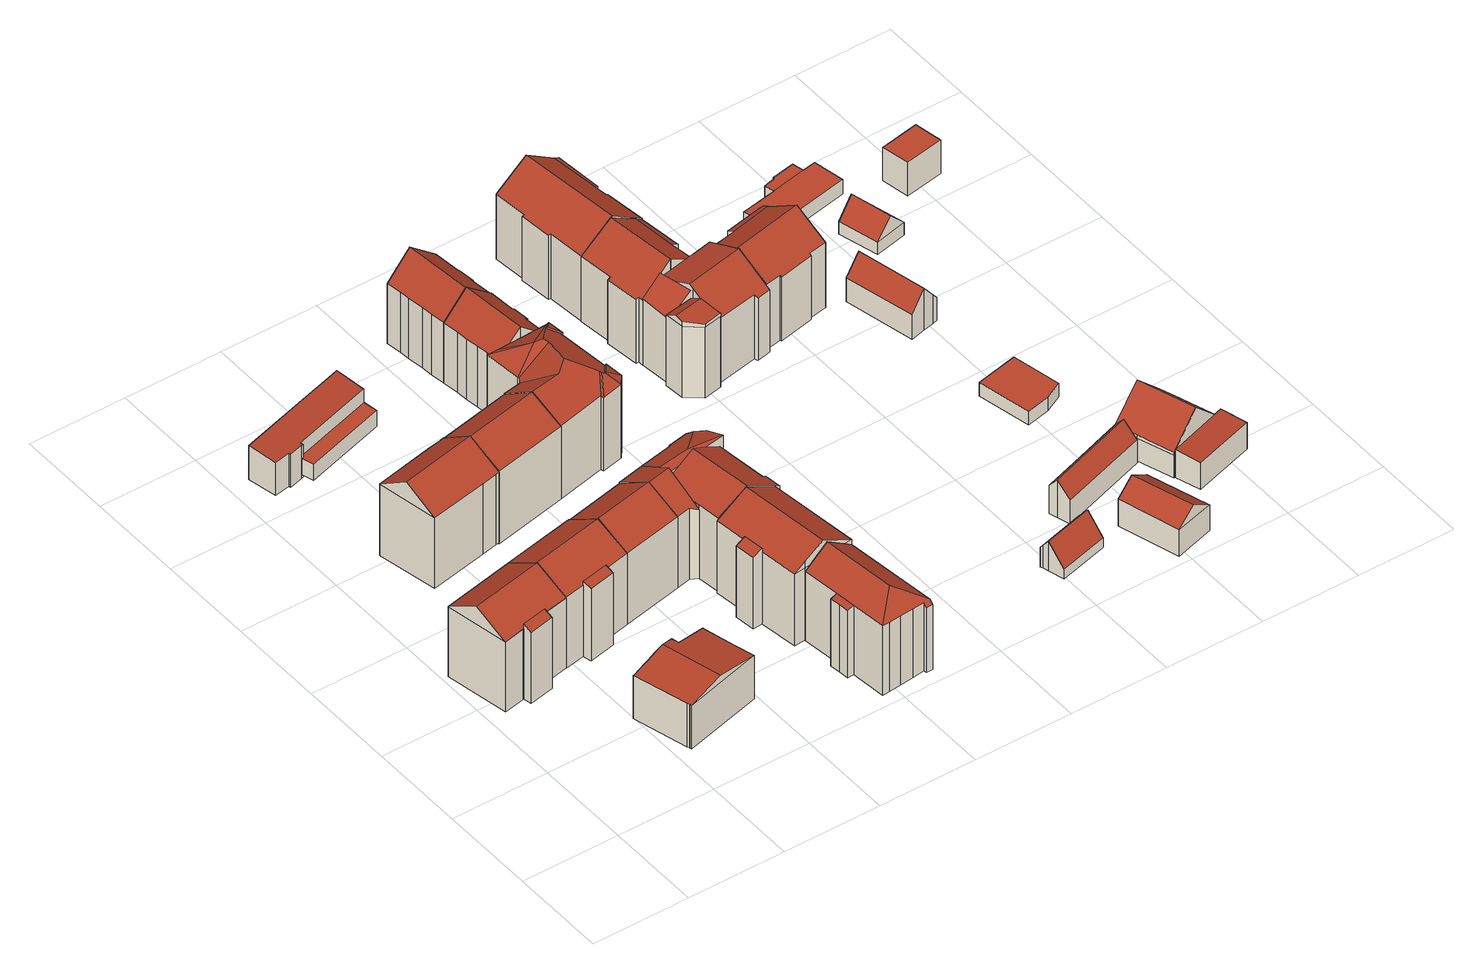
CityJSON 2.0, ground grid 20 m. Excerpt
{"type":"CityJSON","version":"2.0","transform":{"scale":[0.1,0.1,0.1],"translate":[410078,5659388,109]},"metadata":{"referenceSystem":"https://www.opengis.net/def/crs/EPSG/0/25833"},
"CityObjects":{
"building1":{"type":"Building","attributes":{"Gemeindeschluessel":14612000,"Geometrietyp2DReferenz":"3000","function":"31001_9998","roofType":"9999"},"children":["building1-1","building1-2"]},
"building1-1":{"type":"BuildingPart","attributes":{"Dachtyp_tdc":"tdcPolyFlatRoof","Dachneigung":29.59,"QualitaetDacherkennung":56,"Geometrietyp2DReferenz":"3000","measuredHeight":16.76,"roofType":"2100"},"parents":["building1"],"geometry":[{"type":"MultiSurface","lod":"2","boundaries":[[[0,1,2,3,4]],[[5,6,7,8,9]],[[6,0,4,7]],[[6,5,1,0]],[[4,3,8,7]]],"semantics":{"surfaces":[{"type":"WallSurface"},{"type":"RoofSurface"},{"type":"GroundSurface"}],"values":[0,0,0,1,2]}}]},
"building1-2":{"type":"BuildingPart","attributes":{"Dachtyp_tdc":"tdcGableRoof","Dachneigung":30.74,"QualitaetDacherkennung":85,"Geometrietyp2DReferenz":"3000","measuredHeight":19.59,"roofType":"3100"},"parents":["building1"],"geometry":[{"type":"MultiSurface","lod":"2","boundaries":[[[10,11,12,13]],[[11,14,15,12]],[[14,9,8,15]],[[2,16,17,3]],[[16,18,19,17]],[[18,20,21,19]],[[20,10,13,21]],[[22,23,24,25]],[[26,27,28,24,23,18,29,2]],[[2,29,16]],[[16,29,18]],[[11,28,27,14]],[[10,25,24,28,11]],[[14,27,26,9]],[[9,26,2]],[[20,22,25,10]],[[18,23,22,20]],[[13,12,15,8,3,17,19,21]]],"semantics":{"surfaces":[{"type":"WallSurface"},{"type":"RoofSurface"},{"type":"GroundSurface"}],"values":[0,0,0,0,0,0,0,1,1,0,0,0,0,0,0,0,0,2]}}]},
"building2":{"type":"Building","attributes":{"Dachtyp_tdc":"tdcFreeFormRoof","Gemeindeschluessel":14612000,"Dachneigung":10.05,"QualitaetDacherkennung":33,"Geometrietyp2DReferenz":"3000","measuredHeight":11.25,"function":"31001_9998","roofType":"5000"},"geometry":[{"type":"Solid","lod":"2","boundaries":[[[[30,31,32,33]],[[31,34,35,32]],[[34,36,37,35]],[[36,38,39,37]],[[38,40,41,39]],[[40,42,43,41]],[[42,44,45,43]],[[44,46,47,45]],[[46,48,49,47]],[[48,50,51,49]],[[50,52,53,51]],[[52,54,55,53]],[[54,56,57,55]],[[56,58,59,57]],[[58,30,33,59]],[[60,61,44,42,40,38,36,34,31,30,58]],[[56,54,52,50,48,46,61,60]],[[46,44,61]],[[58,56,60]],[[33,32,35,37,39,41,43,45,47,49,51,53,55,57,59]]]],"semantics":{"surfaces":[{"type":"WallSurface"},{"type":"RoofSurface"},{"type":"GroundSurface"}],"values":[[0,0,0,0,0,0,0,0,0,0,0,0,0,0,0,1,1,0,0,2]]}}]},
"building3":{"type":"Building","attributes":{"Gemeindeschluessel":14612000,"Geometrietyp2DReferenz":"3000","function":"31001_9998","roofType":"9999"},"children":["building3-1","building3-2"]},
"building3-1":{"type":"BuildingPart","attributes":{"Dachtyp_tdc":"tdcGableRoof","Dachneigung":30.54,"QualitaetDacherkennung":79,"Geometrietyp2DReferenz":"3000","measuredHeight":19.68,"roofType":"3100"},"parents":["building3"],"geometry":[{"type":"MultiSurface","lod":"2","boundaries":[[[62,63,64,65]],[[63,66,67,64]],[[66,68,69,67]],[[68,70,71,69]],[[70,72,73,71]],[[72,74,75,73]],[[74,76,77,75]],[[72,70,68,66]],[[66,63,62,76,74,72]],[[65,64,67,69,71,73,75,77]]],"semantics":{"surfaces":[{"type":"WallSurface"},{"type":"RoofSurface"},{"type":"GroundSurface"}],"values":[0,0,0,0,0,0,0,1,1,2]}}]},
"building3-2":{"type":"BuildingPart","attributes":{"Dachtyp_tdc":"tdcPolyFlatRoof","Dachneigung":22.88,"QualitaetDacherkennung":44,"Geometrietyp2DReferenz":"3000","measuredHeight":16.72,"roofType":"2100"},"parents":["building3"],"geometry":[{"type":"MultiSurface","lod":"2","boundaries":[[[78,79,62,65,80]],[[81,82,83,77,76]],[[82,78,80,83]],[[82,81,79,78]],[[80,65,77,83]]],"semantics":{"surfaces":[{"type":"WallSurface"},{"type":"RoofSurface"},{"type":"GroundSurface"}],"values":[0,0,0,1,2]}}]},
"building4":{"type":"Building","attributes":{"Dachtyp_tdc":"tdcFreeFormRoof","Gemeindeschluessel":14612000,"Dachneigung":32.89,"QualitaetDacherkennung":78,"Geometrietyp2DReferenz":"3000","measuredHeight":19.83,"function":"31001_9998","roofType":"5000"},"geometry":[{"type":"Solid","lod":"2","boundaries":[[[[84,85,86,87]],[[85,88,89,86]],[[84,90,91,92,88,85]],[[91,93,94,95,96,92]],[[96,88,92]],[[90,93,91]],[[89,97,98,99,100,101,87,86]],[[88,96,97,89]],[[96,95,98,97]],[[95,94,99,98]],[[94,93,100,99]],[[93,90,101,100]],[[90,84,87,101]]]],"semantics":{"surfaces":[{"type":"WallSurface"},{"type":"RoofSurface"},{"type":"GroundSurface"}],"values":[[0,0,1,1,0,0,2,0,0,0,0,0,0]]}}]},
"building5":{"type":"Building","attributes":{"Dachtyp_tdc":"tdcPolyFlatRoof","Gemeindeschluessel":14612000,"Dachneigung":2.85,"QualitaetDacherkennung":74,"Geometrietyp2DReferenz":"3000","measuredHeight":7.62,"function":"31001_9998","roofType":"2100"},"geometry":[{"type":"Solid","lod":"2","boundaries":[[[[102,103,104,105]],[[103,106,107,104]],[[106,108,109,107]],[[108,110,111,109]],[[110,112,113,111]],[[112,114,115,113]],[[114,116,117,115]],[[116,118,119,117]],[[118,120,121,119]],[[120,122,123,121]],[[122,102,105,123]],[[122,120,118,116,114,112,110,108,106,103,102]],[[105,104,107,109,111,113,115,117,119,121,123]]]],"semantics":{"surfaces":[{"type":"WallSurface"},{"type":"RoofSurface"},{"type":"GroundSurface"}],"values":[[0,0,0,0,0,0,0,0,0,0,0,1,2]]}}]},
"building6":{"type":"Building","attributes":{"Dachtyp_tdc":"tdcPolyFlatRoof","Gemeindeschluessel":14612000,"Dachneigung":0,"QualitaetDacherkennung":52,"Geometrietyp2DReferenz":"3000","measuredHeight":3.58,"function":"31001_9998","roofType":"1000"},"geometry":[{"type":"Solid","lod":"2","boundaries":[[[[124,125,126,127]],[[125,128,129,126]],[[128,130,131,129]],[[130,132,133,131]],[[132,134,135,133]],[[134,124,127,135]],[[134,132,130,128,125,124]],[[127,126,129,131,133,135]]]],"semantics":{"surfaces":[{"type":"WallSurface"},{"type":"RoofSurface"},{"type":"GroundSurface"}],"values":[[0,0,0,0,0,0,1,2]]}}]},
"building7":{"type":"Building","attributes":{"Dachtyp_tdc":"tdcGableRoof","Gemeindeschluessel":14612000,"Dachneigung":31.96,"QualitaetDacherkennung":78,"Geometrietyp2DReferenz":"3000","measuredHeight":19.72,"function":"31001_9998","roofType":"3100"},"geometry":[{"type":"Solid","lod":"2","boundaries":[[[[136,74,75,137]],[[74,138,71,75]],[[138,139,140,71]],[[139,136,137,140]],[[138,74,141]],[[136,139,142]],[[74,136,142,141]],[[139,138,141,142]],[[137,75,71,140]]]],"semantics":{"surfaces":[{"type":"WallSurface"},{"type":"RoofSurface"},{"type":"GroundSurface"}],"values":[[0,0,0,0,0,0,1,1,2]]}}]},
"building8":{"type":"Building","attributes":{"Dachtyp_tdc":"tdcPolyFlatRoof","Gemeindeschluessel":14612000,"Dachneigung":0,"QualitaetDacherkennung":60,"Geometrietyp2DReferenz":"3000","measuredHeight":3,"function":"31001_9998","roofType":"1000"},"geometry":[{"type":"Solid","lod":"2","boundaries":[[[[143,144,145,146]],[[144,147,148,145]],[[147,149,150,148]],[[149,143,146,150]],[[149,147,144,143]],[[146,145,148,150]]]],"semantics":{"surfaces":[{"type":"WallSurface"},{"type":"RoofSurface"},{"type":"GroundSurface"}],"values":[[0,0,0,0,1,2]]}}]},
"building9":{"type":"Building","attributes":{"Dachtyp_tdc":"tdcGableRoof","Gemeindeschluessel":14612000,"Dachneigung":31.16,"QualitaetDacherkennung":70,"Geometrietyp2DReferenz":"3000","measuredHeight":20.08,"function":"31001_9998","roofType":"3100"},"geometry":[{"type":"Solid","lod":"2","boundaries":[[[[151,152,153,154]],[[152,155,156,153]],[[155,157,158,156]],[[157,151,154,158]],[[155,152,159]],[[151,157,160]],[[152,151,160,159]],[[157,155,159,160]],[[154,153,156,158]]]],"semantics":{"surfaces":[{"type":"WallSurface"},{"type":"RoofSurface"},{"type":"GroundSurface"}],"values":[[0,0,0,0,0,0,1,1,2]]}}]},
"building10":{"type":"Building","attributes":{"Gemeindeschluessel":14612000,"Geometrietyp2DReferenz":"3000","function":"31001_9998","roofType":"9999"},"children":["building10-1","building10-2"]},
"building10-1":{"type":"BuildingPart","attributes":{"Dachtyp_tdc":"tdcPolyFlatRoof","Dachneigung":23.69,"QualitaetDacherkennung":35,"Geometrietyp2DReferenz":"3000","measuredHeight":15.41,"roofType":"2100"},"parents":["building10"],"geometry":[{"type":"MultiSurface","lod":"2","boundaries":[[[161,162,163,164]],[[165,166,167,168]],[[165,169,170,166]],[[169,161,164,170]],[[169,165,168,162,161]],[[164,163,167,166,170]]],"semantics":{"surfaces":[{"type":"WallSurface"},{"type":"RoofSurface"},{"type":"GroundSurface"}],"values":[0,0,0,0,1,2]}}]},
"building10-2":{"type":"BuildingPart","attributes":{"Dachtyp_tdc":"tdcHipAndGableRoof","Dachneigung":35.4,"QualitaetDacherkennung":74,"Geometrietyp2DReferenz":"3000","measuredHeight":19,"roofType":"5000"},"parents":["building10"],"geometry":[{"type":"MultiSurface","lod":"2","boundaries":[[[162,171,172,163]],[[171,173,174,172]],[[173,175,176,174]],[[175,177,178,176]],[[177,179,180,178]],[[179,181,182,180]],[[181,183,184,182]],[[183,185,186,184]],[[185,187,188,186]],[[187,189,190,188]],[[189,191,192,190]],[[191,168,167,192]],[[191,189,187,185,183,181,179,177,193]],[[177,175,173,193]],[[173,171,162,168,191,193]],[[163,172,174,176,178,180,182,184,186,188,190,192,167]]],"semantics":{"surfaces":[{"type":"WallSurface"},{"type":"RoofSurface"},{"type":"GroundSurface"}],"values":[0,0,0,0,0,0,0,0,0,0,0,0,1,1,1,2]}}]},
"building11":{"type":"Building","attributes":{"Gemeindeschluessel":14612000,"Geometrietyp2DReferenz":"3000","function":"31001_9998","roofType":"9999"},"children":["building11-1","building11-2"]},
"building11-1":{"type":"BuildingPart","attributes":{"Dachtyp_tdc":"tdcFreeFormRoof","Dachneigung":28.5,"QualitaetDacherkennung":61,"Geometrietyp2DReferenz":"3000","measuredHeight":19.66,"roofType":"5000"},"parents":["building11"],"geometry":[{"type":"MultiSurface","lod":"2","boundaries":[[[194,195,196,197]],[[195,198,199,196]],[[198,200,201,199]],[[202,203,204,205]],[[203,206,207,204]],[[206,208,209,207]],[[208,194,197,209]],[[210,194,208,211]],[[211,212,203,202,200,198,213,210]],[[194,210,213,195]],[[195,213,198]],[[206,212,211,208]],[[203,212,206]],[[197,196,199,201,205,204,207,209]]],"semantics":{"surfaces":[{"type":"WallSurface"},{"type":"RoofSurface"},{"type":"GroundSurface"}],"values":[0,0,0,0,0,0,0,1,1,0,0,0,0,2]}}]},
"building11-2":{"type":"BuildingPart","attributes":{"Dachtyp_tdc":"tdcPolyFlatRoof","Dachneigung":28.06,"QualitaetDacherkennung":60,"Geometrietyp2DReferenz":"3000","measuredHeight":16.84,"roofType":"2100"},"parents":["building11"],"geometry":[{"type":"MultiSurface","lod":"2","boundaries":[[[214,215,202,205,216]],[[217,218,219,201,200]],[[218,214,216,219]],[[218,217,215,214]],[[216,205,201,219]]],"semantics":{"surfaces":[{"type":"WallSurface"},{"type":"RoofSurface"},{"type":"GroundSurface"}],"values":[0,0,0,1,2]}}]},
"building12":{"type":"Building","attributes":{"Gemeindeschluessel":14612000,"Geometrietyp2DReferenz":"3000","function":"31001_9998","roofType":"9999"},"children":["building12-1","building12-2","building12-3"]},
"building12-1":{"type":"BuildingPart","attributes":{"Dachtyp_tdc":"tdcGableRoof","Dachneigung":29.93,"QualitaetDacherkennung":59,"Geometrietyp2DReferenz":"3000","measuredHeight":19.62,"roofType":"3100"},"parents":["building12"],"geometry":[{"type":"MultiSurface","lod":"2","boundaries":[[[220,221,222,223]],[[221,224,225,222]],[[224,226,227,225]],[[226,228,229,227]],[[228,230,231,229]],[[230,232,233,231]],[[232,234,235,236,233]],[[230,228,226,224,221,220,237,238]],[[238,239,240,241,242,234,232,230]],[[243,244,223,222,225,227,229,231,233,236,245]]],"semantics":{"surfaces":[{"type":"WallSurface"},{"type":"RoofSurface"},{"type":"GroundSurface"}],"values":[0,0,0,0,0,0,0,1,1,2]}}]},
"building12-2":{"type":"BuildingPart","attributes":{"Dachtyp_tdc":"tdcGableRoof","Dachneigung":30.88,"QualitaetDacherkennung":73,"Geometrietyp2DReferenz":"3000","measuredHeight":19.7,"roofType":"3100"},"parents":["building12"],"geometry":[{"type":"MultiSurface","lod":"2","boundaries":[[[136,246,247,137]],[[246,248,140,247]],[[248,249,250,140]],[[235,251,252,236]],[[251,136,137,252]],[[253,254,255,249,248,246]],[[246,136,251,235,242,253]],[[137,247,140,250,243,245,236,252]]],"semantics":{"surfaces":[{"type":"WallSurface"},{"type":"RoofSurface"},{"type":"GroundSurface"}],"values":[0,0,0,0,0,1,1,2]}}]},
"building12-3":{"type":"BuildingPart","attributes":{"Dachtyp_tdc":"tdcFreeFormRoof","Dachneigung":30.15,"QualitaetDacherkennung":40,"Geometrietyp2DReferenz":"3000","measuredHeight":18.5,"roofType":"5000"},"parents":["building12"],"geometry":[{"type":"MultiSurface","lod":"2","boundaries":[[[256,257,258,259]],[[257,260,261,258]],[[260,262,263,261]],[[262,264,265,263]],[[256,259,250,249]],[[266,262,267,268]],[[260,257,256,249,269,268,267]],[[264,266,268,269,254,270,239,271,237]],[[262,260,267]],[[264,262,266]],[[259,258,261,263,265,223,244,243,250]]],"semantics":{"surfaces":[{"type":"WallSurface"},{"type":"RoofSurface"},{"type":"GroundSurface"}],"values":[0,0,0,0,0,1,1,1,0,0,2]}}]},
"building13":{"type":"Building","attributes":{"Dachtyp_tdc":"tdcFreeFormRoof","Gemeindeschluessel":14612000,"Dachneigung":32.37,"QualitaetDacherkennung":44,"Geometrietyp2DReferenz":"3000","measuredHeight":20.97,"function":"31001_9998","roofType":"5000"},"geometry":[{"type":"Solid","lod":"2","boundaries":[[[[272,273,274,153]],[[273,275,276,274]],[[275,277,278,276]],[[277,279,280,278]],[[279,281,282,280]],[[281,283,284,282]],[[283,285,286,284]],[[285,287,288,286]],[[287,289,290,288]],[[289,291,292,290]],[[291,293,294,292]],[[293,295,296,294]],[[295,297,298,296]],[[297,299,300,298]],[[299,301,302,300]],[[301,303,156,302]],[[303,272,153,156]],[[304,305,306,307,303,301]],[[308,304,301,299]],[[309,310,308,299,297]],[[311,309,297,295]],[[311,295,293]],[[310,309,311,293,291]],[[312,313,314,305,304,308,310,291,289]],[[315,312,289,287]],[[316,315,287,285]],[[316,285,283]],[[283,315,316]],[[283,312,315]],[[283,313,312]],[[283,317,313]],[[281,317,283]],[[317,281,279]],[[317,279,277]],[[314,313,317,277,275]],[[306,305,314,275,273]],[[307,306,273,272]],[[307,272,303]],[[153,274,276,278,280,282,284,286,288,290,292,294,296,298,300,302,156]]]],"semantics":{"surfaces":[{"type":"WallSurface"},{"type":"RoofSurface"},{"type":"GroundSurface"}],"values":[[0,0,0,0,0,0,0,0,0,0,0,0,0,0,0,0,0,1,1,1,1,1,1,1,1,1,1,1,1,1,1,1,1,1,1,1,1,0,2]]}}]},
"building14":{"type":"Building","attributes":{"Dachtyp_tdc":"tdcGableRoof","Gemeindeschluessel":14612000,"Dachneigung":39.33,"QualitaetDacherkennung":70,"Geometrietyp2DReferenz":"3000","measuredHeight":18.23,"function":"31001_9998","roofType":"3100"},"geometry":[{"type":"Solid","lod":"2","boundaries":[[[[318,319,320,321]],[[319,322,323,320]],[[322,324,325,323]],[[324,326,327,325]],[[326,328,329,327]],[[328,330,331,329]],[[330,332,333,331]],[[332,334,335,333]],[[334,336,337,335]],[[336,338,339,337]],[[338,340,341,339]],[[340,342,343,341]],[[342,344,345,343]],[[344,318,321,345]],[[340,338,336,334,332,330,328,326]],[[326,324,322,319,318,344,342,340]],[[321,320,323,325,327,329,331,333,335,337,339,341,343,345]]]],"semantics":{"surfaces":[{"type":"WallSurface"},{"type":"RoofSurface"},{"type":"GroundSurface"}],"values":[[0,0,0,0,0,0,0,0,0,0,0,0,0,0,1,1,2]]}}]},
"building15":{"type":"Building","attributes":{"Dachtyp_tdc":"tdcGableRoof","Gemeindeschluessel":14612000,"Dachneigung":40.35,"QualitaetDacherkennung":73,"Geometrietyp2DReferenz":"3000","measuredHeight":18.26,"function":"31001_9998","roofType":"3100"},"geometry":[{"type":"Solid","lod":"2","boundaries":[[[[346,347,348,349]],[[347,350,351,348]],[[350,352,343,351]],[[352,353,354,343]],[[353,355,339,354]],[[355,356,357,339]],[[356,358,359,357]],[[358,360,361,359]],[[360,362,363,361]],[[362,364,365,363]],[[364,366,367,365]],[[366,368,369,367]],[[368,370,371,369]],[[370,346,349,371]],[[366,364,362,360,358,356,355,353]],[[353,352,350,347,346,370,368,366]],[[349,348,351,343,354,339,357,359,361,363,365,367,369,371]]]],"semantics":{"surfaces":[{"type":"WallSurface"},{"type":"RoofSurface"},{"type":"GroundSurface"}],"values":[[0,0,0,0,0,0,0,0,0,0,0,0,0,0,1,1,2]]}}]},
"building16":{"type":"Building","attributes":{"Dachtyp_tdc":"tdcGableRoof","Gemeindeschluessel":14612000,"Dachneigung":53.98,"QualitaetDacherkennung":61,"Geometrietyp2DReferenz":"3000","measuredHeight":6.6,"function":"31001_9998","roofType":"3100"},"geometry":[{"type":"Solid","lod":"2","boundaries":[[[[372,373,374,375]],[[373,376,377,374]],[[376,378,379,377]],[[378,380,381,379]],[[380,382,383,381]],[[382,384,385,383]],[[384,372,375,385]],[[380,378,376,373]],[[373,372,384,382,380]],[[375,374,377,379,381,383,385]]]],"semantics":{"surfaces":[{"type":"WallSurface"},{"type":"RoofSurface"},{"type":"GroundSurface"}],"values":[[0,0,0,0,0,0,0,1,1,2]]}}]},
"building17":{"type":"Building","attributes":{"Gemeindeschluessel":14612000,"Geometrietyp2DReferenz":"3000","function":"31001_9998","roofType":"9999"},"children":["building17-1","building17-2","building17-3","building17-4","building17-5"]},
"building17-1":{"type":"BuildingPart","attributes":{"Dachtyp_tdc":"tdcFreeFormRoof","Dachneigung":10.2,"QualitaetDacherkennung":37,"Geometrietyp2DReferenz":"3000","measuredHeight":17.2,"roofType":"5000"},"parents":["building17"],"geometry":[{"type":"MultiSurface","lod":"2","boundaries":[[[386,387,388,389,390]],[[387,391,392,388]],[[391,393,394,392]],[[393,395,396,394]],[[395,397,398,399,396]],[[400,401,402,403,404,405]],[[402,406,407,397,395,403]],[[397,407,408,409]],[[391,405,404,393]],[[387,400,405,391]],[[393,404,403,395]],[[386,401,400,387]],[[389,388,392,394,396,399,410]]],"semantics":{"surfaces":[{"type":"WallSurface"},{"type":"RoofSurface"},{"type":"GroundSurface"}],"values":[0,0,0,0,0,1,1,0,0,0,0,0,2]}}]},
"building17-2":{"type":"BuildingPart","attributes":{"Dachtyp_tdc":"tdcGableRoof","Dachneigung":33.97,"QualitaetDacherkennung":61,"Geometrietyp2DReferenz":"3000","measuredHeight":19.11,"roofType":"3100"},"parents":["building17"],"geometry":[{"type":"MultiSurface","lod":"2","boundaries":[[[411,412,413,414]],[[412,415,416,413]],[[415,417,418,416]],[[417,419,420,418]],[[419,421,422,420]],[[421,423,424,422]],[[423,425,426,427,424]],[[428,429,430,431,432]],[[423,421,419,417,415,412,411,433,434]],[[434,435,429,428,425,423]],[[430,436,437,414,413,416,418,420,422,424,427,431]]],"semantics":{"surfaces":[{"type":"WallSurface"},{"type":"RoofSurface"},{"type":"GroundSurface"}],"values":[0,0,0,0,0,0,0,0,1,1,2]}}]},
"building17-3":{"type":"BuildingPart","attributes":{"Dachtyp_tdc":"tdcPolyFlatRoof","Dachneigung":34.9,"QualitaetDacherkennung":72,"Geometrietyp2DReferenz":"3000","measuredHeight":17.73,"roofType":"2100"},"parents":["building17"],"geometry":[{"type":"MultiSurface","lod":"2","boundaries":[[[398,438,411,414,399]],[[439,440,441,442,438,398,409]],[[399,414,437,443,410]]],"semantics":{"surfaces":[{"type":"WallSurface"},{"type":"RoofSurface"},{"type":"GroundSurface"}],"values":[0,1,2]}}]},
"building17-4":{"type":"BuildingPart","attributes":{"Dachtyp_tdc":"tdcGableRoof","Dachneigung":36.53,"QualitaetDacherkennung":52,"Geometrietyp2DReferenz":"3000","measuredHeight":18.97,"roofType":"3100"},"parents":["building17"],"geometry":[{"type":"MultiSurface","lod":"2","boundaries":[[[444,445,446,447]],[[445,390,389,446]],[[448,449,450,430,429]],[[449,451,452,450]],[[451,453,454,452]],[[453,455,456,454]],[[455,444,447,456]],[[451,449,448,435,457,458,441,459]],[[459,406,460,390,445,444,455,453,451]],[[447,446,389,410,443,437,436,430,450,452,454,456]]],"semantics":{"surfaces":[{"type":"WallSurface"},{"type":"RoofSurface"},{"type":"GroundSurface"}],"values":[0,0,0,0,0,0,0,1,1,2]}}]},
"building17-5":{"type":"BuildingPart","attributes":{"Dachtyp_tdc":"tdcPolyFlatRoof","Dachneigung":32.74,"QualitaetDacherkennung":48,"Geometrietyp2DReferenz":"3000","measuredHeight":15.38,"roofType":"2100"},"parents":["building17"],"geometry":[{"type":"MultiSurface","lod":"2","boundaries":[[[461,432,431,462]],[[426,463,464,427]],[[463,461,462,464]],[[463,426,432,461]],[[462,431,427,464]]],"semantics":{"surfaces":[{"type":"WallSurface"},{"type":"RoofSurface"},{"type":"GroundSurface"}],"values":[0,0,0,1,2]}}]},
"building18":{"type":"Building","attributes":{"Gemeindeschluessel":14612000,"Geometrietyp2DReferenz":"3000","function":"31001_9998","roofType":"9999"},"children":["building18-1","building18-2"]},
"building18-1":{"type":"BuildingPart","attributes":{"Dachtyp_tdc":"tdcGableRoof","Dachneigung":34.69,"QualitaetDacherkennung":85,"Geometrietyp2DReferenz":"3000","measuredHeight":19.23,"roofType":"3100"},"parents":["building18"],"geometry":[{"type":"MultiSurface","lod":"2","boundaries":[[[465,466,467,468]],[[466,469,470,467]],[[469,471,472,470]],[[471,473,474,472]],[[473,475,476,474]],[[475,477,478,476]],[[477,479,480,478]],[[479,481,482,480]],[[481,483,484,482]],[[483,485,486,484]],[[485,487,488,486]],[[489,465,468,490]],[[485,483,481,479,477,475,473,471]],[[471,469,466,465,489,487,485]],[[468,467,470,472,474,476,478,480,482,484,486,488,490]]],"semantics":{"surfaces":[{"type":"WallSurface"},{"type":"RoofSurface"},{"type":"GroundSurface"}],"values":[0,0,0,0,0,0,0,0,0,0,0,0,1,1,2]}}]},
"building18-2":{"type":"BuildingPart","attributes":{"Dachtyp_tdc":"tdcPolyFlatRoof","Dachneigung":28.08,"QualitaetDacherkennung":34,"Geometrietyp2DReferenz":"3000","measuredHeight":14.86,"roofType":"2100"},"parents":["building18"],"geometry":[{"type":"MultiSurface","lod":"2","boundaries":[[[491,492,493,487]],[[488,494,495,490]],[[493,494,488,487]],[[493,492,495,494]],[[492,491,489,490,495]]],"semantics":{"surfaces":[{"type":"RoofSurface"},{"type":"GroundSurface"},{"type":"WallSurface"}],"values":[0,1,2,2,2]}}]},
"building19":{"type":"Building","attributes":{"Dachtyp_tdc":"tdcGableRoof","Gemeindeschluessel":14612000,"Dachneigung":33.53,"QualitaetDacherkennung":71,"Geometrietyp2DReferenz":"3000","measuredHeight":8.65,"function":"31001_9998","roofType":"3100"},"geometry":[{"type":"Solid","lod":"2","boundaries":[[[[496,497,498,499]],[[497,500,501,498]],[[500,502,503,501]],[[502,496,499,503]],[[500,497,504]],[[496,502,505]],[[497,496,505,504]],[[502,500,504,505]],[[499,498,501,503]]]],"semantics":{"surfaces":[{"type":"WallSurface"},{"type":"RoofSurface"},{"type":"GroundSurface"}],"values":[[0,0,0,0,0,0,1,1,2]]}}]},
"building20":{"type":"Building","attributes":{"Dachtyp_tdc":"tdcGableRoof","Gemeindeschluessel":14612000,"Dachneigung":47.64,"QualitaetDacherkennung":79,"Geometrietyp2DReferenz":"3000","measuredHeight":8.18,"function":"31001_9998","roofType":"3100"},"geometry":[{"type":"Solid","lod":"2","boundaries":[[[[506,507,508,509]],[[507,510,511,508]],[[510,512,513,511]],[[512,514,515,513]],[[514,516,517,515]],[[516,518,519,517]],[[518,520,521,519]],[[520,522,523,521]],[[522,506,509,523]],[[518,516,514,512,510,507,506]],[[506,522,520,518]],[[509,508,511,513,515,517,519,521,523]]]],"semantics":{"surfaces":[{"type":"WallSurface"},{"type":"RoofSurface"},{"type":"GroundSurface"}],"values":[[0,0,0,0,0,0,0,0,0,1,1,2]]}}]},
"building21":{"type":"Building","attributes":{"Gemeindeschluessel":14612000,"Geometrietyp2DReferenz":"3000","function":"31001_9998","roofType":"9999"},"children":["building21-1","building21-2"]},
"building21-1":{"type":"BuildingPart","attributes":{"Dachtyp_tdc":"tdcPolyFlatRoof","Dachneigung":29.44,"QualitaetDacherkennung":50,"Geometrietyp2DReferenz":"3000","measuredHeight":15.13,"roofType":"2100"},"parents":["building21"],"geometry":[{"type":"MultiSurface","lod":"2","boundaries":[[[524,525,526,527,528]],[[525,524,529,530]],[[531,532,528,527]],[[530,529,532,531,533]],[[529,524,528,532]]],"semantics":{"surfaces":[{"type":"WallSurface"},{"type":"RoofSurface"},{"type":"GroundSurface"}],"values":[0,1,2,0,0]}}]},
"building21-2":{"type":"BuildingPart","attributes":{"Dachtyp_tdc":"tdcGableRoof","Dachneigung":34.84,"QualitaetDacherkennung":63,"Geometrietyp2DReferenz":"3000","measuredHeight":18.97,"roofType":"3100"},"parents":["building21"],"geometry":[{"type":"MultiSurface","lod":"2","boundaries":[[[534,535,536,537]],[[535,538,539,536]],[[538,540,541,539]],[[540,542,543,541]],[[542,544,545,543]],[[544,533,531,545]],[[526,546,547,527]],[[546,548,549,547]],[[548,550,551,549]],[[550,534,537,551]],[[546,526,533,544,542]],[[542,540,538,535,534,550,548,546]],[[537,536,539,541,543,545,531,527,547,549,551]]],"semantics":{"surfaces":[{"type":"WallSurface"},{"type":"RoofSurface"},{"type":"GroundSurface"}],"values":[0,0,0,0,0,0,0,0,0,0,1,1,2]}}]},
"building22":{"type":"Building","attributes":{"Dachtyp_tdc":"tdcPolyFlatRoof","Gemeindeschluessel":14612000,"Dachneigung":0,"QualitaetDacherkennung":0,"Geometrietyp2DReferenz":"3000","BezugspunktDach":"2000","measuredHeight":3,"function":"31001_9998"},"geometry":[{"type":"MultiSurface","lod":"2","boundaries":[[[552,553,554,555,556]],[[556,555,557,558]],[[555,554,559,557]],[[554,553,560,559]],[[553,552,561,560]],[[552,556,558,561]],[[558,557,559,560,561]]],"semantics":{"surfaces":[{"type":"RoofSurface"},{"type":"WallSurface"},{"type":"GroundSurface"}],"values":[0,1,1,1,1,1,2]}}]},
"building23":{"type":"Building","attributes":{"Dachtyp_tdc":"tdcGableRoof","Gemeindeschluessel":14612000,"Dachneigung":45.08,"QualitaetDacherkennung":70,"Geometrietyp2DReferenz":"3000","measuredHeight":11.44,"function":"31001_9998","roofType":"3100"},"geometry":[{"type":"Solid","lod":"2","boundaries":[[[[562,563,564,565]],[[563,566,567,564]],[[566,568,569,567]],[[568,570,571,569]],[[570,572,573,571]],[[572,574,575,573]],[[574,576,577,575]],[[576,578,579,577]],[[578,562,565,579]],[[580,581,582,568,566,583,584]],[[584,585,586,587,588,580]],[[572,581,580,588,574]],[[574,588,587,576]],[[576,587,586,578]],[[578,586,585,562]],[[562,585,584,583,563]],[[563,583,566]],[[568,582,570]],[[570,582,581,572]],[[565,564,567,569,571,573,575,577,579]]]],"semantics":{"surfaces":[{"type":"WallSurface"},{"type":"RoofSurface"},{"type":"GroundSurface"}],"values":[[0,0,0,0,0,0,0,0,0,1,1,0,0,0,0,0,0,0,0,2]]}}]},
"building24":{"type":"Building","attributes":{"Dachtyp_tdc":"tdcGableRoof","Gemeindeschluessel":14612000,"Dachneigung":51.27,"QualitaetDacherkennung":88,"Geometrietyp2DReferenz":"3000","measuredHeight":9.29,"function":"31001_9998","roofType":"3100"},"geometry":[{"type":"Solid","lod":"2","boundaries":[[[[589,590,591,592]],[[590,593,594,591]],[[593,595,596,594]],[[595,597,598,596]],[[597,599,600,598]],[[599,601,602,600]],[[601,603,604,602]],[[603,605,606,604]],[[605,607,608,606]],[[607,589,592,608]],[[603,601,599,597,595]],[[595,593,590,589,607,605,603]],[[592,591,594,596,598,600,602,604,606,608]]]],"semantics":{"surfaces":[{"type":"WallSurface"},{"type":"RoofSurface"},{"type":"GroundSurface"}],"values":[[0,0,0,0,0,0,0,0,0,0,1,1,2]]}}]},
"building25":{"type":"Building","attributes":{"Dachtyp_tdc":"tdcPolyFlatRoof","Gemeindeschluessel":14612000,"Dachneigung":3.47,"QualitaetDacherkennung":61,"Geometrietyp2DReferenz":"3000","measuredHeight":6.2,"function":"31001_9998","roofType":"2100"},"geometry":[{"type":"Solid","lod":"2","boundaries":[[[[609,610,575,611]],[[610,612,573,575]],[[612,613,614,573]],[[613,615,616,614]],[[615,609,611,616]],[[615,613,612,610,609]],[[611,575,573,614,616]]]],"semantics":{"surfaces":[{"type":"WallSurface"},{"type":"RoofSurface"},{"type":"GroundSurface"}],"values":[[0,0,0,0,0,1,2]]}}]},
"building26":{"type":"Building","attributes":{"Gemeindeschluessel":14612000,"Geometrietyp2DReferenz":"3000","function":"31001_9998","roofType":"9999"},"children":["building26-1","building26-2"]},
"building26-1":{"type":"BuildingPart","attributes":{"Dachtyp_tdc":"tdcPolyFlatRoof","Dachneigung":0,"QualitaetDacherkennung":84,"Geometrietyp2DReferenz":"3000","measuredHeight":3.22,"roofType":"1000"},"parents":["building26"],"geometry":[{"type":"MultiSurface","lod":"2","boundaries":[[[617,618,619,620]],[[618,621,622,619]],[[621,623,624,622]],[[623,625,624]],[[626,627,628]],[[626,629,630,627]],[[629,617,620,630]],[[629,626,623,621,618,617]],[[620,619,622,624,627,630]]],"semantics":{"surfaces":[{"type":"WallSurface"},{"type":"RoofSurface"},{"type":"GroundSurface"}],"values":[0,0,0,0,0,0,0,1,2]}}]},
"building26-2":{"type":"BuildingPart","attributes":{"Dachtyp_tdc":"tdcPolyFlatRoof","Dachneigung":3.1,"QualitaetDacherkennung":74,"Geometrietyp2DReferenz":"3000","measuredHeight":3.16,"roofType":"2100"},"parents":["building26"],"geometry":[{"type":"MultiSurface","lod":"2","boundaries":[[[631,632,633,634]],[[632,635,636,633]],[[635,637,638,636]],[[637,628,627,638]],[[625,631,634,624]],[[625,628,637,635,632,631]],[[634,633,636,638,627,624]]],"semantics":{"surfaces":[{"type":"WallSurface"},{"type":"RoofSurface"},{"type":"GroundSurface"}],"values":[0,0,0,0,0,1,2]}}]},
"building27":{"type":"Building","attributes":{"Dachtyp_tdc":"tdcGableRoof","Gemeindeschluessel":14612000,"Dachneigung":48.39,"QualitaetDacherkennung":89,"Geometrietyp2DReferenz":"3000","measuredHeight":6.56,"function":"31001_9998","roofType":"3100"},"geometry":[{"type":"Solid","lod":"2","boundaries":[[[[639,640,641,642]],[[640,643,644,641]],[[643,645,646,644]],[[645,639,642,646]],[[643,640,647]],[[639,645,648]],[[640,639,648,647]],[[645,643,647,648]],[[642,641,644,646]]]],"semantics":{"surfaces":[{"type":"WallSurface"},{"type":"RoofSurface"},{"type":"GroundSurface"}],"values":[[0,0,0,0,0,0,1,1,2]]}}]},
"building28":{"type":"Building","attributes":{"Dachtyp_tdc":"tdcPolyFlatRoof","Gemeindeschluessel":14612000,"Dachneigung":0,"QualitaetDacherkennung":62,"Geometrietyp2DReferenz":"3000","measuredHeight":7.34,"function":"31001_9998","roofType":"1000"},"geometry":[{"type":"Solid","lod":"2","boundaries":[[[[649,650,651,652]],[[650,653,654,651]],[[653,655,656,654]],[[655,649,652,656]],[[655,653,650,649]],[[652,651,654,656]]]],"semantics":{"surfaces":[{"type":"WallSurface"},{"type":"RoofSurface"},{"type":"GroundSurface"}],"values":[[0,0,0,0,1,2]]}}]}
},
"vertices":[
[72,344,175],[69,361,185],[69,361,174],[69,361,18],[72,344,18],[120,371,185],[124,355,175],[124,355,18],[120,371,18],[120,371,173],
[148,513,173],[174,383,173],[174,383,18],[148,513,18],[120,372,173],[120,372,18],[68,361,173],[68,361,18],[25,352,173],[25,352,18],[1,483,173],[1,483,18],[1,483,174],[13,418,213],[161,448,213],[148,513,174],[120,371,174],[120,372,174],[174,383,174],[68,361,174],
[231,110,97],[232,110,97],[232,110,1],[231,110,1],[229,115,97],[229,115,1],[199,227,97],[199,227,1],[203,228,97],[203,228,1],[229,235,103],[229,235,1],[238,237,105],[238,237,1],[255,242,109],[255,242,1],[299,254,109],[299,254,1],[303,239,109],[303,239,1],[365,255,98],[365,255,1],[366,250,98],[366,250,1],[382,187,98],[382,187,1],[393,147,98],[393,147,1],[232,105,97],[232,105,1],[307,125,113],[275,247,113],
[215,391,175],[174,383,175],[174,383,17],[215,391,17],[161,448,214],[161,448,17],[148,513,175],[148,513,17],[296,542,175],[296,542,17],[310,478,214],[310,478,17],[324,413,175],[324,413,17],[271,402,175],[271,402,17],
[219,374,177],[215,391,184],[219,374,17],[271,402,184],[274,385,177],[274,385,17],
[267,709,173],[236,703,173],[236,703,17],[267,709,17],[118,680,174],[118,680,17],[275,711,173],[262,775,216],[106,744,216],[250,835,176],[242,833,176],[212,828,176],[94,804,176],[94,804,17],[212,828,17],[242,833,17],[250,835,17],[275,711,17],
[112,1053,84],[114,1048,84],[114,1048,11],[112,1053,11],[110,1047,84],[110,1047,11],[81,1039,84],[81,1039,11],[80,1043,84],[80,1043,11],[48,1037,84],[48,1037,11],[36,1097,87],[36,1097,11],[214,1149,87],[214,1149,11],[239,1156,87],[239,1156,11],[270,1165,87],[270,1165,11],[280,1102,84],[280,1102,11],
[110,1047,55],[114,1048,55],[114,1048,19],[110,1047,19],[112,1053,55],[112,1053,19],[280,1102,55],[280,1102,19],[285,1072,55],[285,1072,19],[117,1023,55],[117,1023,19],
[448,439,175],[448,439,17],[296,542,173],[421,568,173],[421,568,17],[310,477,215],[435,503,215],
[207,1173,49],[232,1180,49],[232,1180,19],[207,1173,19],[239,1156,49],[239,1156,19],[214,1149,49],[214,1149,19],
[250,835,175],[400,866,175],[400,866,14],[250,835,14],[428,742,175],[428,742,14],[275,711,175],[275,711,14],[414,806,215],[262,775,215],
[539,128,162],[552,129,167],[552,129,13],[539,128,13],[544,86,162],[544,86,13],[557,87,13],[557,87,167],[542,106,162],[542,106,13],
[543,206,167],[543,206,13],[594,212,203],[594,212,13],[649,218,164],[649,218,13],[672,27,164],[672,27,13],[672,19,157],[672,19,13],[659,18,157],[659,18,13],[658,25,164],[658,25,13],[633,22,165],[633,22,13],[605,19,166],[605,19,13],[580,16,166],[580,16,13],[565,15,167],[565,15,13],[612,59,203],
[649,218,175],[543,206,175],[543,206,15],[649,218,15],[519,203,175],[519,203,15],[509,282,175],[509,282,15],[504,324,175],[495,391,175],[495,391,15],[504,324,15],[497,391,175],[497,391,15],[627,405,175],[627,405,15],[584,211,211],[561,398,212],[497,391,177],[543,206,189],
[484,322,173],[504,324,183],[484,322,15],[509,282,183],[489,280,173],[489,280,15],
[612,542,176],[624,438,176],[624,438,17],[612,542,17],[633,439,170],[633,439,17],[637,406,170],[637,406,17],[627,405,176],[627,405,17],[563,398,213],[563,398,17],[497,391,180],[497,391,17],[492,437,180],[492,437,169],[492,437,17],[578,536,196],[548,530,213],[515,524,196],[483,519,180],[484,513,180],[490,455,180],[483,519,17],[548,530,17],[484,513,17],
[435,503,214],[435,503,17],[421,568,175],[477,580,175],[477,580,17],[477,445,175],[477,445,17],[484,513,214],[482,533,202],[477,576,177],
[548,595,174],[548,598,172],[548,598,17],[548,595,17],[589,606,172],[589,606,17],[615,584,181],[615,584,17],[620,543,196],[620,543,17],[620,544,196],[599,598,177],[547,545,202],[482,534,202],[483,519,196],[548,530,196],
[400,866,177],[438,872,177],[438,872,14],[445,884,177],[445,884,14],[443,886,177],[443,886,14],[436,963,177],[436,963,14],[459,964,177],[459,964,14],[564,967,177],[564,967,14],[569,969,177],[569,969,14],[572,934,177],[572,934,14],[568,934,177],[568,934,14],[579,824,177],[579,824,14],[583,825,177],[583,825,14],[587,786,177],[587,786,14],[572,768,177],[572,768,14],[528,758,177],[528,758,14],[527,764,177],[527,764,14],[428,742,177],[550,800,196],[503,835,224],[478,816,216],[414,804,217],[551,794,196],[557,792,194],[555,792,194],[560,794,193],[548,949,188],[510,905,215],[514,895,213],[553,950,188],[565,963,180],[495,911,211],
[562,1058,149],[565,1023,149],[565,1023,17],[562,1058,17],[559,1022,154],[559,1022,17],[564,967,154],[564,967,17],[508,966,200],[508,966,17],[459,964,152],[459,964,17],[456,991,151],[456,991,17],[453,1014,151],[453,1014,17],[450,1040,151],[450,1040,17],[448,1064,150],[448,1064,17],[444,1098,150],[444,1098,17],[495,1103,200],[495,1103,17],[552,1110,153],[552,1110,17],[556,1057,153],[556,1057,17],
[548,1195,146],[551,1159,147],[551,1159,17],[548,1195,17],[547,1159,150],[547,1159,17],[552,1110,151],[494,1103,200],[494,1103,17],[444,1098,151],[440,1126,151],[440,1126,17],[438,1149,151],[438,1149,17],[434,1183,150],[434,1183,17],[432,1204,150],[432,1204,17],[428,1236,150],[428,1236,17],[480,1243,200],[480,1243,17],[539,1250,149],[539,1250,17],[544,1194,150],[544,1194,17],
[1074,149,59],[1079,132,81],[1079,132,15],[1074,149,15],[1088,100,36],[1088,100,15],[987,73,36],[987,73,15],[978,105,81],[978,105,15],[975,117,65],[975,117,15],[973,122,59],[973,122,15],
[811,820,174],[813,813,174],[813,813,17],[811,820,17],[811,820,161],[775,805,174],[775,805,17],[745,830,174],[745,830,17],[741,870,174],[741,870,17],[748,871,174],[748,871,159],[748,871,17],[813,813,181],[811,820,182],[803,856,189],[744,845,189],[745,830,186],[775,805,181],[803,857,189],[799,878,176],[799,878,174],[770,874,174],[799,878,17],
[741,936,161],[740,946,161],[740,946,17],[741,936,17],[735,946,158],[735,946,17],[727,1016,158],[727,1016,17],[732,1016,162],[732,1016,17],[724,1088,162],[724,1088,17],[792,1096,208],[792,1096,17],[848,1103,172],[848,1103,171],[848,1103,17],[858,1015,172],[865,961,172],[865,961,17],[858,1015,17],[858,1015,171],[784,945,191],[809,950,208],[848,958,183],[809,950,17],[784,945,17],
[741,936,164],[799,878,194],[798,880,194],[791,914,194],[784,945,194],[798,880,17],
[904,830,155],[901,837,160],[901,837,17],[904,830,17],[865,961,183],[906,970,183],[906,970,17],[919,904,207],[919,904,17],[932,843,160],[932,843,17],[933,836,155],[933,836,17],[809,950,183],[784,945,183],[798,880,207],[807,838,174],
[875,1017,160],[875,1017,17],[864,1105,160],[864,1105,17],
[850,1188,165],[854,1189,163],[854,1189,18],[850,1188,18],[864,1105,162],[864,1105,18],[795,1096,210],[795,1096,18],[724,1088,161],[724,1088,18],[717,1165,162],[717,1165,18],[713,1165,159],[713,1165,18],[706,1231,160],[706,1231,18],[710,1231,162],[710,1231,18],[704,1301,163],[704,1301,18],[771,1308,210],[771,1308,18],[835,1315,166],[835,1315,18],[847,1213,165],[847,1213,18],
[847,1213,166],[852,1214,164],[845,1316,161],[845,1316,18],[852,1214,18],
[1176,4,76],[1140,128,77],[1140,128,17],[1176,4,17],[1217,152,75],[1217,152,17],[1257,27,74],[1257,27,17],[1177,140,103],[1215,15,103],
[1071,208,97],[1066,224,78],[1066,224,15],[1071,208,15],[1070,225,78],[1070,225,15],[1119,241,78],[1119,241,15],[1173,260,77],[1173,260,15],[1249,284,78],[1249,284,15],[1255,268,97],[1255,268,15],[1263,241,66],[1263,241,15],[1079,182,67],[1079,182,15],
[1047,1011,162],[1049,999,169],[1049,999,168],[1049,999,18],[1047,1011,18],[961,994,162],[964,981,169],[964,981,18],[961,994,18],[964,981,168],
[1038,861,160],[965,846,160],[965,846,18],[1038,861,18],[964,849,163],[964,849,18],[932,843,163],[932,843,18],[919,906,208],[919,906,18],[906,970,168],[906,970,18],[1063,936,208],[1063,936,18],[1076,872,163],[1076,872,18],[1038,865,163],[1038,865,18],
[1256,454,48],[1235,553,48],[1149,535,48],[1172,426,48],[1219,436,48],[1172,426,18],[1219,436,18],[1149,535,18],[1235,553,18],[1256,454,18],
[1249,284,70],[1360,319,70],[1360,319,20],[1249,284,20],[1369,321,70],[1369,321,20],[1382,282,70],[1382,282,20],[1388,261,70],[1388,261,20],[1406,206,70],[1406,206,20],[1289,169,70],[1289,169,20],[1287,168,70],[1287,168,20],[1263,241,70],[1263,241,20],[1345,187,134],[1406,206,71],[1388,261,71],[1360,319,79],[1308,302,134],[1249,284,77],[1263,241,77],[1287,168,77],[1289,169,80],
[1181,884,61],[1213,742,61],[1213,742,9],[1181,884,9],[1204,740,72],[1204,740,9],[1181,735,102],[1181,735,9],[1151,728,63],[1151,728,9],[1119,872,62],[1119,872,9],[1126,873,72],[1126,873,9],[1150,878,102],[1150,878,9],[1156,879,93],[1156,879,9],[1172,882,73],[1172,882,9],
[1305,118,79],[1289,169,82],[1305,118,20],[1406,206,82],[1413,208,82],[1413,208,20],[1430,156,79],[1430,156,20],
[1277,1096,44],[1106,1063,44],[1106,1063,12],[1277,1096,12],[1093,1128,44],[1093,1128,12],[1167,1141,44],[1167,1141,12],[1167,1141,43],[1239,1155,44],[1239,1155,12],[1239,1155,43],[1265,1160,44],[1265,1160,12],
[1163,1163,42],[1187,1168,42],[1187,1168,12],[1163,1163,12],[1187,1171,42],[1187,1171,12],[1234,1180,42],[1234,1180,12],
[1233,937,37],[1212,1019,37],[1212,1019,10],[1233,937,10],[1278,1037,37],[1278,1037,10],[1299,952,37],[1299,952,10],[1245,1028,75],[1265,944,75],
[1429,1095,89],[1439,1038,89],[1439,1038,15],[1429,1095,15],[1360,1024,89],[1360,1024,15],[1349,1081,89],[1349,1081,15]
]}
